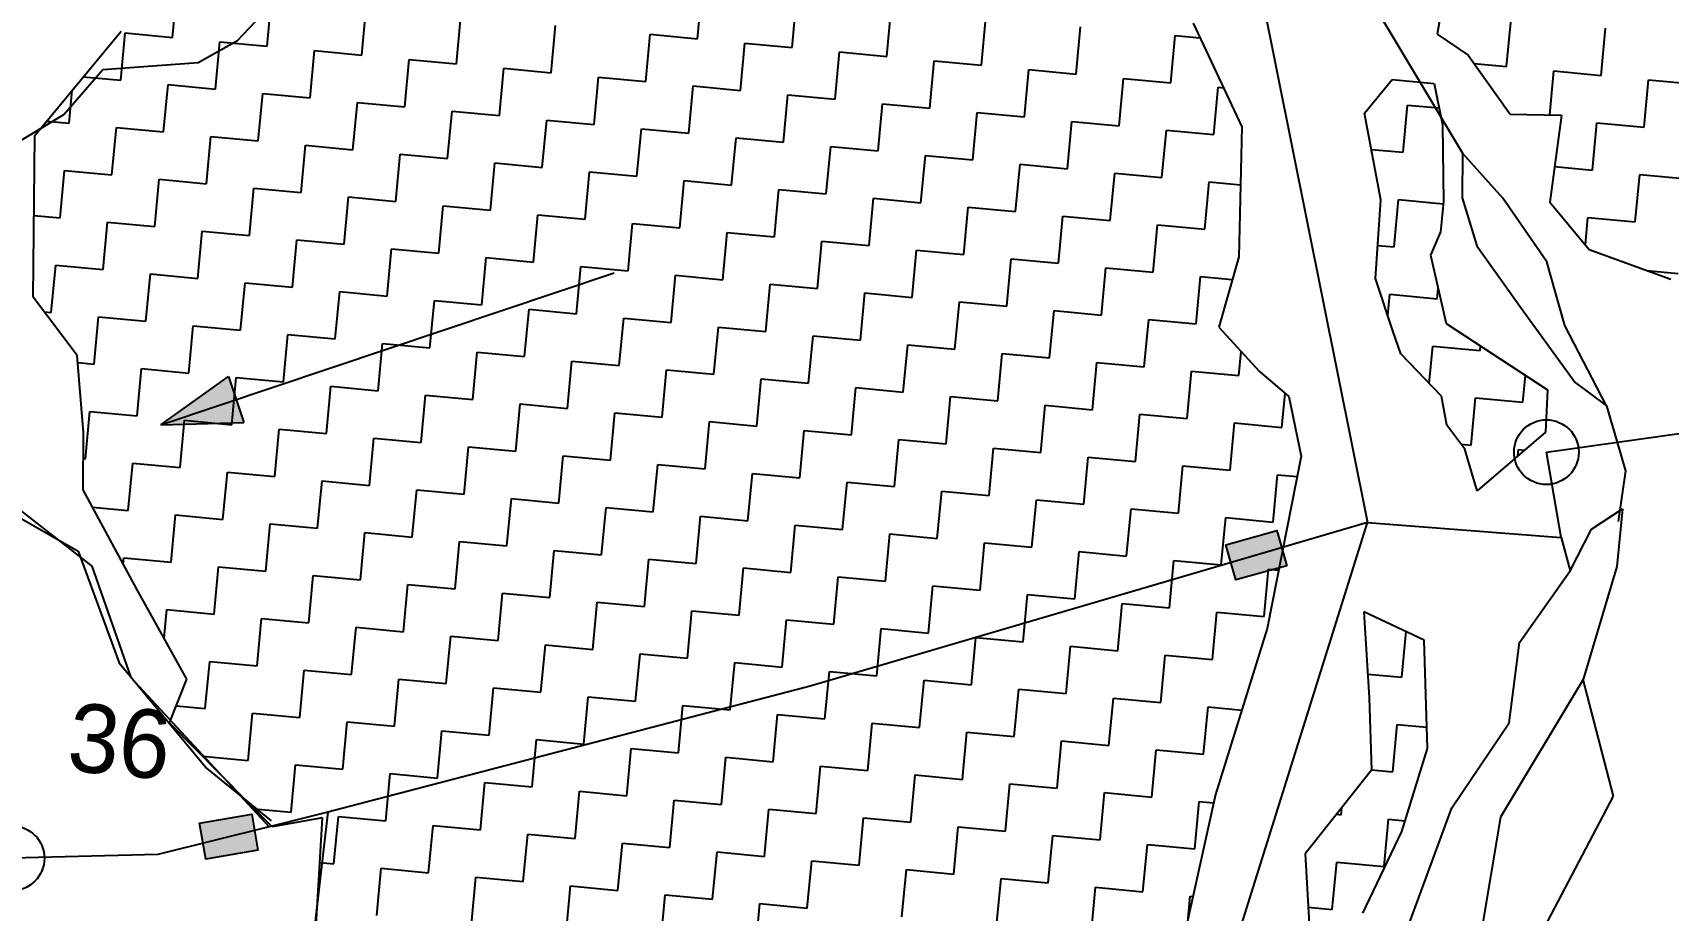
# Model space of a CAD drawing. Header units: metres. Extents: x 284554 to 287504, y 2026012 to 2031182.
# Drawn here: x 285980.6 to 286424.3, y 2029600.6 to 2029838.8 of the extents above; entities that cross this region are included whole.
import ezdxf
from ezdxf.enums import TextEntityAlignment as Align

# ---------------------------------------------------------------- set-up
doc = ezdxf.new("R2010")
doc.units = ezdxf.units.M
for name, color, linetype in [('LINE_WATER', 4, 'Continuous'), ('POLY_HATCH', 12, 'Continuous'), ('POLY_PARCEL', 6, 'Continuous'), ('POLY_WATER', 4, 'Continuous'), ('TEXT_PARCEL', 7, 'Continuous')]:
    doc.layers.add(name, color=color, linetype=linetype)
doc.styles.add('TEXT_MAP', font='')
doc.styles.get('TEXT_MAP').set_extended_font_data('Kruti Dev 050')

msp = doc.modelspace()

# ---------------------------------------------------------------- hatches: boundary and pattern name
h = msp.add_hatch(color=256)
h.paths.add_polyline_path([(286035.82, 2029739.22), (286033.73, 2029745.46), (286015.41, 2029732.38)])
h.paths.add_polyline_path([(286015.41, 2029732.38), (286037.91, 2029732.98), (286035.82, 2029739.22)])
for points in [[(286304.32, 2029699.85), (286306.99, 2029690.29), (286320.82, 2029694.14), (286318.15, 2029703.71)], [(286025.87, 2029624.26), (286027.57, 2029614.47), (286041.71, 2029616.92), (286040.02, 2029626.71)]]:
    msp.add_hatch(color=256).paths.add_polyline_path(points)

# ---------------------------------------------------------------- linework, layer by layer
for points in [[(286015.41, 2029732.38), (286138.37, 2029773.59)], [(286015.41, 2029732.38), (286033.73, 2029745.46)], [(286033.73, 2029745.46), (286037.91, 2029732.98)], [(286015.41, 2029732.38), (286037.91, 2029732.98)]]:
    msp.add_lwpolyline(points)
for points in [[(286320.82, 2029694.14), (286306.99, 2029690.29), (286304.32, 2029699.85), (286318.15, 2029703.71)], [(286041.71, 2029616.92), (286027.57, 2029614.47), (286025.87, 2029624.26), (286040.02, 2029626.71)]]:
    msp.add_lwpolyline(points, close=True)
for centre in [(286391.24, 2029724.95), (285975.01, 2029614.77)]:
    msp.add_circle(centre, 8.78)
at = {"layer": 'LINE_WATER'}
for p, q in [((286036.12, 2029836.63), (286048.65, 2029849.88)), ((286346.89, 2029842.15), (286368.48, 2029806.12)), ((286025.52, 2029830.72), (286036.12, 2029836.63)), ((285999.61, 2029828.75), (286025.52, 2029830.72)), ((285989.06, 2029816.56), (285999.61, 2029828.75)), ((285973.76, 2029807.33), (285989.06, 2029816.56)), ((286368.48, 2029806.12), (286368.39, 2029793.97)), ((286379.41, 2029793.91), (286368.48, 2029806.12)), ((286368.39, 2029793.97), (286372.36, 2029780.96)), ((286391.4, 2029776.59), (286379.41, 2029793.91)), ((286372.36, 2029780.96), (286384.97, 2029763.27)), ((286396.27, 2029759.29), (286391.4, 2029776.59)), ((286384.97, 2029763.27), (286399.03, 2029743.81)), ((286407.52, 2029737.51), (286396.27, 2029759.29)), ((286399.03, 2029743.81), (286407.52, 2029737.51)), ((286407.52, 2029737.51), (286412.68, 2029719.86)), ((285950.56, 2029722.28), (285992.92, 2029698.12)), ((286412.68, 2029719.86), (286410.74, 2029706.11)), ((285992.92, 2029698.12), (286004.03, 2029667.82)), ((286004.03, 2029667.82), (286027.84, 2029639.12)), ((286027.84, 2029639.12), (286045.34, 2029624.94))]:
    msp.add_line(p, q, dxfattribs=at)
at = {"layer": 'POLY_HATCH', "linetype": 'Continuous'}
for p, q in [((286018.53, 2029837.51), (286019.73, 2029850.35)), ((286044.21, 2029835.11), (286045.41, 2029847.95)), ((286160.97, 2029837.15), (286162.17, 2029849.99)), ((286186.65, 2029834.75), (286187.85, 2029847.59)), ((286069.89, 2029832.71), (286071.09, 2029845.55)), ((286095.57, 2029830.31), (286096.77, 2029843.15)), ((286212.32, 2029832.35), (286213.52, 2029845.19)), ((286004.5, 2029825.87), (286005.69, 2029838.71)), ((286005.69, 2029838.71), (286018.53, 2029837.51)), ((286121.25, 2029827.91), (286122.45, 2029840.75)), ((286238, 2029829.95), (286239.2, 2029842.79)), ((286263.68, 2029827.55), (286264.88, 2029840.39)), ((286380.44, 2029829.59), (286381.64, 2029842.43)), ((286406.11, 2029827.19), (286407.31, 2029840.03)), ((286030.17, 2029823.47), (286031.37, 2029836.31)), ((286031.37, 2029836.31), (286044.21, 2029835.11)), ((286146.93, 2029825.51), (286148.13, 2029838.35)), ((286148.13, 2029838.35), (286160.97, 2029837.15)), ((286172.61, 2029823.11), (286173.81, 2029835.95)), ((286173.81, 2029835.95), (286186.65, 2029834.75)), ((286289.36, 2029825.15), (286290.56, 2029837.99)), ((286290.56, 2029837.99), (286297.25, 2029837.36)), ((286055.85, 2029821.07), (286057.05, 2029833.91)), ((286057.05, 2029833.91), (286069.89, 2029832.71)), ((286081.53, 2029818.67), (286082.73, 2029831.51)), ((286082.73, 2029831.51), (286095.57, 2029830.31)), ((286198.29, 2029820.71), (286199.49, 2029833.55)), ((286199.49, 2029833.55), (286212.32, 2029832.35)), ((286223.96, 2029818.31), (286225.16, 2029831.15)), ((286225.16, 2029831.15), (286238, 2029829.95)), ((286371.62, 2029830.41), (286380.44, 2029829.59)), ((285994.33, 2029826.82), (286004.5, 2029825.87)), ((286107.21, 2029816.27), (286108.41, 2029829.11)), ((286108.41, 2029829.11), (286121.25, 2029827.91)), ((286132.89, 2029813.87), (286134.09, 2029826.71)), ((286134.09, 2029826.71), (286146.93, 2029825.51)), ((286249.64, 2029815.91), (286250.84, 2029828.75)), ((286250.84, 2029828.75), (286263.68, 2029827.55)), ((286275.32, 2029813.51), (286276.52, 2029826.35)), ((286276.52, 2029826.35), (286289.36, 2029825.15)), ((286392.16, 2029816.45), (286393.28, 2029828.39)), ((286393.28, 2029828.39), (286406.11, 2029827.19)), ((286417.75, 2029813.15), (286418.95, 2029825.99)), ((286418.95, 2029825.99), (286431.79, 2029824.79)), ((285990.46, 2029814.23), (285991.29, 2029823.14)), ((286016.13, 2029811.83), (286017.33, 2029824.67)), ((286017.33, 2029824.67), (286030.17, 2029823.47)), ((286041.81, 2029809.43), (286043.01, 2029822.27)), ((286043.01, 2029822.27), (286055.85, 2029821.07)), ((286158.57, 2029811.47), (286159.77, 2029824.31)), ((286159.77, 2029824.31), (286172.61, 2029823.11)), ((286184.25, 2029809.07), (286185.45, 2029821.91)), ((286185.45, 2029821.91), (286198.29, 2029820.71)), ((286301, 2029811.11), (286302.2, 2029823.95)), ((286302.2, 2029823.95), (286303.64, 2029823.82)), ((286067.49, 2029807.03), (286068.69, 2029819.87)), ((286068.69, 2029819.87), (286081.53, 2029818.67)), ((286093.17, 2029804.63), (286094.37, 2029817.47)), ((286094.37, 2029817.47), (286107.21, 2029816.27)), ((286209.93, 2029806.67), (286211.12, 2029819.51)), ((286211.12, 2029819.51), (286223.96, 2029818.31)), ((286235.6, 2029804.27), (286236.8, 2029817.11)), ((286236.8, 2029817.11), (286249.64, 2029815.91)), ((286352.36, 2029806.31), (286353.56, 2029819.15)), ((286353.56, 2029819.15), (286362.16, 2029818.35)), ((285984.39, 2029814.79), (285990.46, 2029814.23)), ((286002.1, 2029800.19), (286003.3, 2029813.03)), ((286003.3, 2029813.03), (286016.13, 2029811.83)), ((286118.85, 2029802.23), (286120.05, 2029815.07)), ((286120.05, 2029815.07), (286132.89, 2029813.87)), ((286144.53, 2029799.83), (286145.73, 2029812.67)), ((286145.73, 2029812.67), (286158.57, 2029811.47)), ((286261.28, 2029801.87), (286262.48, 2029814.71)), ((286262.48, 2029814.71), (286275.32, 2029813.51)), ((286286.96, 2029799.47), (286288.16, 2029812.31)), ((286288.16, 2029812.31), (286301, 2029811.11)), ((286403.72, 2029801.51), (286404.92, 2029814.35)), ((286404.92, 2029814.35), (286417.75, 2029813.15)), ((286027.77, 2029797.79), (286028.97, 2029810.63)), ((286028.97, 2029810.63), (286041.81, 2029809.43)), ((286053.45, 2029795.39), (286054.65, 2029808.23)), ((286054.65, 2029808.23), (286067.49, 2029807.03)), ((286170.21, 2029797.43), (286171.41, 2029810.27)), ((286171.41, 2029810.27), (286184.25, 2029809.07)), ((286195.89, 2029795.03), (286197.09, 2029807.87)), ((286197.09, 2029807.87), (286209.93, 2029806.67)), ((286079.13, 2029792.99), (286080.33, 2029805.83)), ((286080.33, 2029805.83), (286093.17, 2029804.63)), ((286104.81, 2029790.59), (286106.01, 2029803.43)), ((286106.01, 2029803.43), (286118.85, 2029802.23)), ((286221.56, 2029792.63), (286222.76, 2029805.47)), ((286222.76, 2029805.47), (286235.6, 2029804.27)), ((286247.24, 2029790.23), (286248.44, 2029803.07)), ((286248.44, 2029803.07), (286261.28, 2029801.87)), ((286343.73, 2029807.12), (286352.36, 2029806.31)), ((285988.06, 2029788.55), (285989.26, 2029801.39)), ((285989.26, 2029801.39), (286002.1, 2029800.19)), ((286013.74, 2029786.15), (286014.93, 2029798.99)), ((286014.93, 2029798.99), (286027.77, 2029797.79)), ((286130.49, 2029788.19), (286131.69, 2029801.03)), ((286131.69, 2029801.03), (286144.53, 2029799.83)), ((286156.17, 2029785.79), (286157.37, 2029798.63)), ((286157.37, 2029798.63), (286170.21, 2029797.43)), ((286272.92, 2029787.83), (286274.12, 2029800.67)), ((286274.12, 2029800.67), (286286.96, 2029799.47)), ((286393.46, 2029802.47), (286403.72, 2029801.51)), ((286415.35, 2029787.47), (286416.55, 2029800.31)), ((286416.55, 2029800.31), (286429.39, 2029799.11)), ((286039.41, 2029783.75), (286040.61, 2029796.59)), ((286040.61, 2029796.59), (286053.45, 2029795.39)), ((286065.09, 2029781.35), (286066.29, 2029794.19)), ((286066.29, 2029794.19), (286079.13, 2029792.99)), ((286181.85, 2029783.39), (286183.05, 2029796.23)), ((286183.05, 2029796.23), (286195.89, 2029795.03)), ((286298.6, 2029785.43), (286299.8, 2029798.27)), ((286299.8, 2029798.27), (286308.25, 2029797.48)), ((286090.77, 2029778.95), (286091.97, 2029791.79)), ((286091.97, 2029791.79), (286104.81, 2029790.59)), ((286207.53, 2029780.99), (286208.73, 2029793.83)), ((286208.73, 2029793.83), (286221.56, 2029792.63)), ((286233.2, 2029778.59), (286234.4, 2029791.43)), ((286234.4, 2029791.43), (286247.24, 2029790.23)), ((286349.96, 2029780.63), (286351.16, 2029793.47)), ((286351.16, 2029793.47), (286363.26, 2029792.34)), ((285980.94, 2029789.21), (285988.06, 2029788.55)), ((285999.7, 2029774.51), (286000.9, 2029787.35)), ((286000.9, 2029787.35), (286013.74, 2029786.15)), ((286116.45, 2029776.55), (286117.65, 2029789.39)), ((286117.65, 2029789.39), (286130.49, 2029788.19)), ((286142.13, 2029774.15), (286143.33, 2029786.99)), ((286143.33, 2029786.99), (286156.17, 2029785.79)), ((286258.88, 2029776.19), (286260.08, 2029789.03)), ((286260.08, 2029789.03), (286272.92, 2029787.83)), ((286284.56, 2029773.79), (286285.76, 2029786.63)), ((286285.76, 2029786.63), (286298.6, 2029785.43)), ((286401.81, 2029781.17), (286402.52, 2029788.67)), ((286402.52, 2029788.67), (286415.35, 2029787.47)), ((286025.37, 2029772.11), (286026.57, 2029784.95)), ((286026.57, 2029784.95), (286039.41, 2029783.75)), ((286051.05, 2029769.71), (286052.25, 2029782.55)), ((286052.25, 2029782.55), (286065.09, 2029781.35)), ((286167.81, 2029771.75), (286169.01, 2029784.59)), ((286169.01, 2029784.59), (286181.85, 2029783.39)), ((286193.49, 2029769.35), (286194.69, 2029782.19)), ((286194.69, 2029782.19), (286207.53, 2029780.99)), ((286345.47, 2029781.05), (286349.96, 2029780.63)), ((286076.73, 2029767.31), (286077.93, 2029780.15)), ((286077.93, 2029780.15), (286090.77, 2029778.95)), ((286102.41, 2029764.91), (286103.61, 2029777.75)), ((286103.61, 2029777.75), (286116.45, 2029776.55)), ((286219.17, 2029766.95), (286220.36, 2029779.79)), ((286220.36, 2029779.79), (286233.2, 2029778.59)), ((286244.84, 2029764.55), (286246.04, 2029777.39)), ((286246.04, 2029777.39), (286258.88, 2029776.19)), ((285985.66, 2029762.87), (285986.86, 2029775.71)), ((285986.86, 2029775.71), (285999.7, 2029774.51)), ((286011.34, 2029760.47), (286012.54, 2029773.31)), ((286012.54, 2029773.31), (286025.37, 2029772.11)), ((286128.09, 2029762.51), (286129.29, 2029775.35)), ((286129.29, 2029775.35), (286142.13, 2029774.15)), ((286153.77, 2029760.11), (286154.97, 2029772.95)), ((286154.97, 2029772.95), (286167.81, 2029771.75)), ((286270.52, 2029762.15), (286271.72, 2029774.99)), ((286271.72, 2029774.99), (286284.56, 2029773.79)), ((286296.2, 2029759.75), (286297.4, 2029772.59)), ((286297.4, 2029772.59), (286306.02, 2029771.79)), ((286418.49, 2029774.23), (286426.99, 2029773.43)), ((286037.01, 2029758.07), (286038.21, 2029770.91)), ((286038.21, 2029770.91), (286051.05, 2029769.71)), ((286062.69, 2029755.67), (286063.89, 2029768.51)), ((286063.89, 2029768.51), (286076.73, 2029767.31)), ((286179.45, 2029757.71), (286180.65, 2029770.55)), ((286180.65, 2029770.55), (286193.49, 2029769.35)), ((286205.13, 2029755.31), (286206.33, 2029768.15)), ((286206.33, 2029768.15), (286219.17, 2029766.95)), ((286348.22, 2029761.99), (286348.76, 2029767.79)), ((286348.76, 2029767.79), (286361.6, 2029766.59)), ((286361.6, 2029766.59), (286361.86, 2029769.36)), ((285983.71, 2029763.05), (285985.66, 2029762.87)), ((286088.37, 2029753.27), (286089.57, 2029766.11)), ((286089.57, 2029766.11), (286102.41, 2029764.91)), ((286114.05, 2029750.87), (286115.25, 2029763.71)), ((286115.25, 2029763.71), (286128.09, 2029762.51)), ((286230.8, 2029752.91), (286232, 2029765.75)), ((286232, 2029765.75), (286244.84, 2029764.55)), ((286256.48, 2029750.51), (286257.68, 2029763.35)), ((286257.68, 2029763.35), (286270.52, 2029762.15)), ((285997.3, 2029748.83), (285998.5, 2029761.67)), ((285998.5, 2029761.67), (286011.34, 2029760.47)), ((286022.98, 2029746.43), (286024.17, 2029759.27)), ((286024.17, 2029759.27), (286037.01, 2029758.07)), ((286139.73, 2029748.47), (286140.93, 2029761.31)), ((286140.93, 2029761.31), (286153.77, 2029760.11)), ((286165.41, 2029746.07), (286166.61, 2029758.91)), ((286166.61, 2029758.91), (286179.45, 2029757.71)), ((286282.16, 2029748.11), (286283.36, 2029760.95)), ((286283.36, 2029760.95), (286296.2, 2029759.75)), ((286048.65, 2029744.03), (286049.85, 2029756.87)), ((286049.85, 2029756.87), (286062.69, 2029755.67)), ((286074.33, 2029741.63), (286075.53, 2029754.47)), ((286075.53, 2029754.47), (286088.37, 2029753.27)), ((286191.09, 2029743.67), (286192.29, 2029756.51)), ((286192.29, 2029756.51), (286205.13, 2029755.31)), ((286100.01, 2029739.23), (286101.21, 2029752.07)), ((286101.21, 2029752.07), (286114.05, 2029750.87)), ((286216.77, 2029741.27), (286217.97, 2029754.11)), ((286217.97, 2029754.11), (286230.8, 2029752.91)), ((286242.44, 2029738.87), (286243.64, 2029751.71)), ((286243.64, 2029751.71), (286256.48, 2029750.51)), ((286307.84, 2029745.71), (286308.45, 2029752.27)), ((286359.45, 2029743.62), (286360.4, 2029753.75)), ((286360.4, 2029753.75), (286373.24, 2029752.55)), ((286373.24, 2029752.55), (286373.35, 2029753.76)), ((285992.84, 2029749.25), (285997.3, 2029748.83)), ((286008.94, 2029734.79), (286010.14, 2029747.63)), ((286010.14, 2029747.63), (286022.98, 2029746.43)), ((286125.69, 2029736.83), (286126.89, 2029749.67)), ((286126.89, 2029749.67), (286139.73, 2029748.47)), ((286151.37, 2029734.43), (286152.57, 2029747.27)), ((286152.57, 2029747.27), (286165.41, 2029746.07)), ((286268.12, 2029736.47), (286269.32, 2029749.31)), ((286269.32, 2029749.31), (286282.16, 2029748.11)), ((286293.8, 2029734.07), (286295, 2029746.91)), ((286295, 2029746.91), (286307.84, 2029745.71)), ((286384.88, 2029738.52), (286385.56, 2029745.78)), ((286034.61, 2029732.39), (286035.81, 2029745.23)), ((286035.81, 2029745.23), (286048.65, 2029744.03)), ((286060.29, 2029729.99), (286061.49, 2029742.83)), ((286061.49, 2029742.83), (286074.33, 2029741.63)), ((286177.05, 2029732.03), (286178.25, 2029744.87)), ((286178.25, 2029744.87), (286191.09, 2029743.67)), ((286202.73, 2029729.63), (286203.93, 2029742.47)), ((286203.93, 2029742.47), (286216.77, 2029741.27)), ((286319.48, 2029731.67), (286320.34, 2029740.9)), ((286085.97, 2029727.59), (286087.17, 2029740.43)), ((286087.17, 2029740.43), (286100.01, 2029739.23)), ((286111.65, 2029725.19), (286112.85, 2029738.03)), ((286112.85, 2029738.03), (286125.69, 2029736.83)), ((286228.4, 2029727.23), (286229.6, 2029740.07)), ((286229.6, 2029740.07), (286242.44, 2029738.87)), ((286254.08, 2029724.83), (286255.28, 2029737.67)), ((286255.28, 2029737.67), (286268.12, 2029736.47)), ((286370.84, 2029726.88), (286372.04, 2029739.71)), ((286372.04, 2029739.71), (286384.88, 2029738.52)), ((285994.9, 2029723.15), (285996.1, 2029735.99)), ((285996.1, 2029735.99), (286008.94, 2029734.79)), ((286020.58, 2029720.75), (286021.78, 2029733.59)), ((286021.78, 2029733.59), (286034.61, 2029732.39)), ((286137.33, 2029722.79), (286138.53, 2029735.63)), ((286138.53, 2029735.63), (286151.37, 2029734.43)), ((286163.01, 2029720.39), (286164.21, 2029733.23)), ((286164.21, 2029733.23), (286177.05, 2029732.03)), ((286279.76, 2029722.43), (286280.96, 2029735.27)), ((286280.96, 2029735.27), (286293.8, 2029734.07)), ((286305.44, 2029720.04), (286306.64, 2029732.87)), ((286306.64, 2029732.87), (286319.48, 2029731.67)), ((286046.25, 2029718.35), (286047.45, 2029731.19)), ((286047.45, 2029731.19), (286060.29, 2029729.99)), ((286071.93, 2029715.95), (286073.13, 2029728.79)), ((286073.13, 2029728.79), (286085.97, 2029727.59)), ((286188.69, 2029717.99), (286189.89, 2029730.83)), ((286189.89, 2029730.83), (286202.73, 2029729.63)), ((286214.37, 2029715.59), (286215.57, 2029728.43)), ((286215.57, 2029728.43), (286228.4, 2029727.23)), ((285994.34, 2029723.2), (285994.9, 2029723.15)), ((286097.61, 2029713.55), (286098.81, 2029726.39)), ((286098.81, 2029726.39), (286111.65, 2029725.19)), ((286123.29, 2029711.15), (286124.49, 2029723.99)), ((286124.49, 2029723.99), (286137.33, 2029722.79)), ((286240.04, 2029713.19), (286241.24, 2029726.03)), ((286241.24, 2029726.03), (286254.08, 2029724.83)), ((286265.72, 2029710.8), (286266.92, 2029723.63)), ((286266.92, 2029723.63), (286279.76, 2029722.43)), ((286368.15, 2029727.13), (286370.84, 2029726.88)), ((286383.51, 2029723.91), (286383.68, 2029725.68)), ((286383.68, 2029725.68), (286385.39, 2029725.52)), ((286006.54, 2029709.11), (286007.74, 2029721.95)), ((286007.74, 2029721.95), (286020.58, 2029720.75)), ((286032.22, 2029706.71), (286033.41, 2029719.55)), ((286033.41, 2029719.55), (286046.25, 2029718.35)), ((286148.97, 2029708.75), (286150.17, 2029721.59)), ((286150.17, 2029721.59), (286163.01, 2029720.39)), ((286174.65, 2029706.35), (286175.85, 2029719.19)), ((286175.85, 2029719.19), (286188.69, 2029717.99)), ((286291.4, 2029708.4), (286292.6, 2029721.23)), ((286292.6, 2029721.23), (286305.44, 2029720.04)), ((286317.08, 2029706), (286318.28, 2029718.84)), ((286318.28, 2029718.84), (286323.61, 2029718.34)), ((286057.89, 2029704.31), (286059.09, 2029717.15)), ((286059.09, 2029717.15), (286071.93, 2029715.95)), ((286083.57, 2029701.91), (286084.77, 2029714.75)), ((286084.77, 2029714.75), (286097.61, 2029713.55)), ((286200.33, 2029703.95), (286201.53, 2029716.79)), ((286201.53, 2029716.79), (286214.37, 2029715.59)), ((286226.01, 2029701.56), (286227.21, 2029714.39)), ((286227.21, 2029714.39), (286240.04, 2029713.19)), ((285996.84, 2029710.02), (286006.54, 2029709.11)), ((286109.25, 2029699.51), (286110.45, 2029712.35)), ((286110.45, 2029712.35), (286123.29, 2029711.15)), ((286134.93, 2029697.11), (286136.13, 2029709.95)), ((286136.13, 2029709.95), (286148.97, 2029708.75)), ((286251.68, 2029699.16), (286252.88, 2029711.99)), ((286252.88, 2029711.99), (286265.72, 2029710.8)), ((286018.18, 2029695.07), (286019.38, 2029707.91)), ((286019.38, 2029707.91), (286032.22, 2029706.71)), ((286043.85, 2029692.67), (286045.05, 2029705.51)), ((286045.05, 2029705.51), (286057.89, 2029704.31)), ((286160.61, 2029694.71), (286161.81, 2029707.55)), ((286161.81, 2029707.55), (286174.65, 2029706.35)), ((286277.36, 2029696.76), (286278.56, 2029709.6)), ((286278.56, 2029709.6), (286291.4, 2029708.4)), ((286303.04, 2029694.36), (286304.24, 2029707.2)), ((286304.24, 2029707.2), (286317.08, 2029706)), ((286069.53, 2029690.27), (286070.73, 2029703.11)), ((286070.73, 2029703.11), (286083.57, 2029701.91)), ((286186.29, 2029692.32), (286187.49, 2029705.15)), ((286187.49, 2029705.15), (286200.33, 2029703.95)), ((286211.97, 2029689.92), (286213.17, 2029702.75)), ((286213.17, 2029702.75), (286226.01, 2029701.56)), ((286095.21, 2029687.87), (286096.41, 2029700.71)), ((286096.41, 2029700.71), (286109.25, 2029699.51)), ((286120.89, 2029685.47), (286122.09, 2029698.31)), ((286122.09, 2029698.31), (286134.93, 2029697.11)), ((286237.64, 2029687.52), (286238.84, 2029700.36)), ((286238.84, 2029700.36), (286251.68, 2029699.16)), ((286263.32, 2029685.12), (286264.52, 2029697.96)), ((286264.52, 2029697.96), (286277.36, 2029696.76)), ((286005.18, 2029694.58), (286005.34, 2029696.27)), ((286005.34, 2029696.27), (286018.18, 2029695.07)), ((286029.82, 2029681.03), (286031.02, 2029693.87)), ((286031.02, 2029693.87), (286043.85, 2029692.67)), ((286146.57, 2029683.08), (286147.77, 2029695.91)), ((286147.77, 2029695.91), (286160.61, 2029694.71)), ((286172.25, 2029680.68), (286173.45, 2029693.52)), ((286173.45, 2029693.52), (286186.29, 2029692.32)), ((286289, 2029682.72), (286290.2, 2029695.56)), ((286290.2, 2029695.56), (286303.04, 2029694.36)), ((286314.68, 2029680.32), (286315.88, 2029693.16)), ((286315.88, 2029693.16), (286318.58, 2029692.9)), ((286055.49, 2029678.63), (286056.69, 2029691.47)), ((286056.69, 2029691.47), (286069.53, 2029690.27)), ((286081.17, 2029676.23), (286082.37, 2029689.07)), ((286082.37, 2029689.07), (286095.21, 2029687.87)), ((286197.93, 2029678.28), (286199.13, 2029691.12)), ((286199.13, 2029691.12), (286211.97, 2029689.92)), ((286223.61, 2029675.88), (286224.81, 2029688.72)), ((286224.81, 2029688.72), (286237.64, 2029687.52)), ((286106.85, 2029673.84), (286108.05, 2029686.67)), ((286108.05, 2029686.67), (286120.89, 2029685.47)), ((286132.53, 2029671.44), (286133.73, 2029684.28)), ((286133.73, 2029684.28), (286146.57, 2029683.08)), ((286249.28, 2029673.48), (286250.48, 2029686.32)), ((286250.48, 2029686.32), (286263.32, 2029685.12)), ((286274.96, 2029671.08), (286276.16, 2029683.92)), ((286276.16, 2029683.92), (286289, 2029682.72)), ((286016.25, 2029674.46), (286016.98, 2029682.23)), ((286016.98, 2029682.23), (286029.82, 2029681.03)), ((286041.46, 2029666.99), (286042.65, 2029679.83)), ((286042.65, 2029679.83), (286055.49, 2029678.63)), ((286158.21, 2029669.04), (286159.41, 2029681.88)), ((286159.41, 2029681.88), (286172.25, 2029680.68)), ((286183.89, 2029666.64), (286185.09, 2029679.48)), ((286185.09, 2029679.48), (286197.93, 2029678.28)), ((286300.64, 2029668.68), (286301.84, 2029681.52)), ((286301.84, 2029681.52), (286314.68, 2029680.32)), ((286067.13, 2029664.6), (286068.33, 2029677.43)), ((286068.33, 2029677.43), (286081.17, 2029676.23)), ((286092.81, 2029662.2), (286094.01, 2029675.04)), ((286094.01, 2029675.04), (286106.85, 2029673.84)), ((286209.57, 2029664.24), (286210.77, 2029677.08)), ((286210.77, 2029677.08), (286223.61, 2029675.88)), ((286235.25, 2029661.84), (286236.45, 2029674.68)), ((286236.45, 2029674.68), (286249.28, 2029673.48)), ((286352, 2029663.88), (286353.16, 2029676.26)), ((286118.49, 2029659.8), (286119.69, 2029672.64)), ((286119.69, 2029672.64), (286132.53, 2029671.44)), ((286144.17, 2029657.4), (286145.37, 2029670.24)), ((286145.37, 2029670.24), (286158.21, 2029669.04)), ((286260.92, 2029659.44), (286262.12, 2029672.28)), ((286262.12, 2029672.28), (286274.96, 2029671.08)), ((286286.6, 2029657.04), (286287.8, 2029669.88)), ((286287.8, 2029669.88), (286300.64, 2029668.68)), ((286027.42, 2029655.36), (286028.62, 2029668.19)), ((286028.62, 2029668.19), (286041.46, 2029666.99)), ((286053.09, 2029652.96), (286054.29, 2029665.8)), ((286054.29, 2029665.8), (286067.13, 2029664.6)), ((286169.85, 2029655), (286171.05, 2029667.84)), ((286171.05, 2029667.84), (286183.89, 2029666.64)), ((286195.53, 2029652.6), (286196.73, 2029665.44)), ((286196.73, 2029665.44), (286209.57, 2029664.24)), ((286078.77, 2029650.56), (286079.97, 2029663.4)), ((286079.97, 2029663.4), (286092.81, 2029662.2)), ((286104.45, 2029648.16), (286105.65, 2029661)), ((286105.65, 2029661), (286118.49, 2029659.8)), ((286221.21, 2029650.2), (286222.41, 2029663.04)), ((286222.41, 2029663.04), (286235.25, 2029661.84)), ((286342.78, 2029664.74), (286352, 2029663.88)), ((286130.13, 2029645.76), (286131.33, 2029658.6)), ((286131.33, 2029658.6), (286144.17, 2029657.4)), ((286246.88, 2029647.8), (286248.08, 2029660.64)), ((286248.08, 2029660.64), (286260.92, 2029659.44)), ((286272.56, 2029645.4), (286273.76, 2029658.24)), ((286273.76, 2029658.24), (286286.6, 2029657.04)), ((286019.53, 2029656.09), (286027.42, 2029655.36)), ((286039.06, 2029641.32), (286040.26, 2029654.16)), ((286040.26, 2029654.16), (286053.09, 2029652.96)), ((286155.81, 2029643.36), (286157.01, 2029656.2)), ((286157.01, 2029656.2), (286169.85, 2029655)), ((286181.49, 2029640.96), (286182.69, 2029653.8)), ((286182.69, 2029653.8), (286195.53, 2029652.6)), ((286298.24, 2029643), (286299.44, 2029655.84)), ((286299.44, 2029655.84), (286308.59, 2029654.98)), ((286064.73, 2029638.92), (286065.93, 2029651.76)), ((286065.93, 2029651.76), (286078.77, 2029650.56)), ((286090.41, 2029636.52), (286091.61, 2029649.36)), ((286091.61, 2029649.36), (286104.45, 2029648.16)), ((286207.17, 2029638.56), (286208.37, 2029651.4)), ((286208.37, 2029651.4), (286221.21, 2029650.2)), ((286232.85, 2029636.16), (286234.05, 2029649)), ((286234.05, 2029649), (286246.88, 2029647.8)), ((286349.6, 2029638.2), (286350.8, 2029651.04)), ((286350.8, 2029651.04), (286358.83, 2029650.29)), ((286116.09, 2029634.12), (286117.29, 2029646.96)), ((286117.29, 2029646.96), (286130.13, 2029645.76)), ((286141.77, 2029631.72), (286142.97, 2029644.56)), ((286142.97, 2029644.56), (286155.81, 2029643.36)), ((286258.52, 2029633.76), (286259.72, 2029646.6)), ((286259.72, 2029646.6), (286272.56, 2029645.4)), ((286284.2, 2029631.36), (286285.4, 2029644.2)), ((286285.4, 2029644.2), (286298.24, 2029643)), ((286026.65, 2029642.48), (286039.06, 2029641.32)), ((286050.69, 2029627.28), (286051.89, 2029640.12)), ((286051.89, 2029640.12), (286064.73, 2029638.92)), ((286167.45, 2029629.32), (286168.65, 2029642.16)), ((286168.65, 2029642.16), (286181.49, 2029640.96)), ((286193.13, 2029626.92), (286194.33, 2029639.76)), ((286194.33, 2029639.76), (286207.17, 2029638.56)), ((286076.37, 2029624.88), (286077.57, 2029637.72)), ((286077.57, 2029637.72), (286090.41, 2029636.52)), ((286102.05, 2029622.48), (286103.25, 2029635.32)), ((286103.25, 2029635.32), (286116.09, 2029634.12)), ((286218.81, 2029624.52), (286220.01, 2029637.36)), ((286220.01, 2029637.36), (286232.85, 2029636.16)), ((286244.49, 2029622.12), (286245.69, 2029634.96)), ((286245.69, 2029634.96), (286258.52, 2029633.76)), ((286343.81, 2029638.74), (286349.6, 2029638.2)), ((286127.73, 2029620.08), (286128.93, 2029632.92)), ((286128.93, 2029632.92), (286141.77, 2029631.72)), ((286153.41, 2029617.68), (286154.61, 2029630.52)), ((286154.61, 2029630.52), (286167.45, 2029629.32)), ((286270.16, 2029619.72), (286271.36, 2029632.56)), ((286271.36, 2029632.56), (286284.2, 2029631.36)), ((286295.84, 2029617.32), (286297.04, 2029630.16)), ((286297.04, 2029630.16), (286300.97, 2029629.79)), ((286040.74, 2029628.21), (286050.69, 2029627.28)), ((286062.33, 2029613.24), (286063.53, 2029626.08)), ((286063.53, 2029626.08), (286076.37, 2029624.88)), ((286179.09, 2029615.28), (286180.29, 2029628.12)), ((286180.29, 2029628.12), (286193.13, 2029626.92)), ((286204.77, 2029612.88), (286205.97, 2029625.72)), ((286205.97, 2029625.72), (286218.81, 2029624.52)), ((286334.3, 2029626.68), (286335.56, 2029626.56)), ((286335.56, 2029626.56), (286335.74, 2029628.49)), ((286088.01, 2029610.84), (286089.21, 2029623.68)), ((286089.21, 2029623.68), (286102.05, 2029622.48)), ((286113.69, 2029608.44), (286114.89, 2029621.28)), ((286114.89, 2029621.28), (286127.73, 2029620.08)), ((286230.45, 2029610.48), (286231.65, 2029623.32)), ((286231.65, 2029623.32), (286244.49, 2029622.12)), ((286347.2, 2029612.52), (286348.4, 2029625.36)), ((286348.4, 2029625.36), (286352.92, 2029624.94)), ((286139.37, 2029606.04), (286140.57, 2029618.88)), ((286140.57, 2029618.88), (286153.41, 2029617.68)), ((286256.12, 2029608.08), (286257.32, 2029620.92)), ((286257.32, 2029620.92), (286270.16, 2029619.72)), ((286281.8, 2029605.68), (286283, 2029618.52)), ((286283, 2029618.52), (286295.84, 2029617.32)), ((286058.49, 2029613.6), (286062.33, 2029613.24)), ((286165.05, 2029603.64), (286166.25, 2029616.48)), ((286166.25, 2029616.48), (286179.09, 2029615.28)), ((286190.73, 2029601.24), (286191.93, 2029614.08)), ((286191.93, 2029614.08), (286204.77, 2029612.88)), ((286333.16, 2029600.88), (286334.36, 2029613.72)), ((286334.36, 2029613.72), (286347.2, 2029612.52)), ((286073.97, 2029599.2), (286075.17, 2029612.04)), ((286075.17, 2029612.04), (286088.01, 2029610.84)), ((286099.65, 2029596.8), (286100.85, 2029609.64)), ((286100.85, 2029609.64), (286113.69, 2029608.44)), ((286216.41, 2029598.84), (286217.61, 2029611.68)), ((286217.61, 2029611.68), (286230.45, 2029610.48)), ((286242.09, 2029596.44), (286243.29, 2029609.28)), ((286243.29, 2029609.28), (286256.12, 2029608.08)), ((286125.33, 2029594.4), (286126.53, 2029607.24)), ((286126.53, 2029607.24), (286139.37, 2029606.04)), ((286151.01, 2029592), (286152.21, 2029604.84)), ((286152.21, 2029604.84), (286165.05, 2029603.64)), ((286267.76, 2029594.04), (286268.96, 2029606.88)), ((286268.96, 2029606.88), (286281.8, 2029605.68)), ((286294.09, 2029598.51), (286294.64, 2029604.48)), ((286294.64, 2029604.48), (286295.38, 2029604.41)), ((286176.69, 2029589.6), (286177.89, 2029602.44)), ((286177.89, 2029602.44), (286190.73, 2029601.24)), ((286326.64, 2029601.49), (286333.16, 2029600.88))]:
    msp.add_line(p, q, dxfattribs=at)
at = {"layer": 'POLY_HATCH'}
for p, q in [((286363.7, 2029850.14), (286361.61, 2029838.41)), ((285981.16, 2029810.88), (286004.56, 2029839.2)), ((286295.39, 2029841.32), (286308.63, 2029813.23)), ((286361.61, 2029838.41), (286370.02, 2029832.66)), ((286370.02, 2029832.66), (286381.45, 2029816.68)), ((286341.9, 2029816.89), (286349.36, 2029826.09)), ((286349.36, 2029826.09), (286360.82, 2029825.02)), ((286360.82, 2029825.02), (286363.07, 2029813.81)), ((286346.3, 2029793.38), (286341.9, 2029816.89)), ((286381.45, 2029816.68), (286395.34, 2029816.38)), ((286395.34, 2029816.38), (286392.15, 2029792.82)), ((286308.63, 2029813.23), (286307.78, 2029777.92)), ((286363.07, 2029813.81), (286363.32, 2029792.89)), ((285980.72, 2029766.99), (285981.16, 2029810.88)), ((286344.86, 2029772.07), (286346.3, 2029793.38)), ((286363.32, 2029792.89), (286362.55, 2029784.71)), ((286392.15, 2029792.82), (286402.87, 2029779.9)), ((286362.55, 2029784.71), (286359.76, 2029778.37)), ((286307.78, 2029777.92), (286302.34, 2029758.9)), ((286359.76, 2029778.37), (286364.08, 2029759.82)), ((286402.87, 2029779.9), (286424.99, 2029771.87)), ((286349.59, 2029757.88), (286344.86, 2029772.07)), ((285992.68, 2029751.22), (285980.72, 2029766.99)), ((286302.34, 2029758.9), (286313.42, 2029746.88)), ((286364.08, 2029759.82), (286391.56, 2029741.85)), ((286351.76, 2029751.62), (286349.59, 2029757.88)), ((285994.39, 2029730.32), (285992.68, 2029751.22)), ((286362.79, 2029740.14), (286351.76, 2029751.62)), ((286313.42, 2029746.88), (286321.33, 2029740.04)), ((286391.56, 2029741.85), (286391.04, 2029730.35)), ((286321.33, 2029740.04), (286324.71, 2029723.86)), ((286364.26, 2029732.31), (286362.79, 2029740.14)), ((286369.15, 2029725.8), (286364.26, 2029732.31)), ((285994.29, 2029714.75), (285994.39, 2029730.32)), ((286391.04, 2029730.35), (286372.5, 2029714.49)), ((286324.71, 2029723.86), (286315.45, 2029677.13)), ((286372.5, 2029714.49), (286369.15, 2029725.8)), ((286008.86, 2029687.76), (285994.29, 2029714.75)), ((286022.45, 2029663.31), (286008.86, 2029687.76)), ((286358.09, 2029673.95), (286341.71, 2029681.59)), ((286341.71, 2029681.59), (286343.2, 2029658.26)), ((286315.45, 2029677.13), (286301.47, 2029632.06)), ((286359.01, 2029644.58), (286358.09, 2029673.95)), ((286017.69, 2029651.55), (286022.45, 2029663.31)), ((286343.2, 2029658.26), (286343.81, 2029638.68)), ((286045.58, 2029623.31), (286017.69, 2029651.55)), ((286352.02, 2029622.05), (286359.01, 2029644.58)), ((286343.81, 2029638.68), (286325.81, 2029615.95)), ((286301.47, 2029632.06), (286293.19, 2029594.44)), ((286059.23, 2029625.7), (286045.58, 2029623.31)), ((286056.94, 2029588.08), (286059.23, 2029625.7)), ((286341.4, 2029599.85), (286352.02, 2029622.05)), ((286325.81, 2029615.95), (286328.13, 2029575.46))]:
    msp.add_line(p, q, dxfattribs=at)
at = {"layer": 'POLY_PARCEL'}
for p, q in [((286311.96, 2029859.18), (286342.71, 2029705.85)), ((286391.24, 2029724.95), (286438.43, 2029731.59)), ((286395.28, 2029701.83), (286391.24, 2029724.95)), ((285976.03, 2029710.14), (285996.63, 2029694.01)), ((286342.71, 2029705.85), (286191.55, 2029661.43)), ((286276.07, 2029493.13), (286342.71, 2029705.85)), ((286342.71, 2029705.85), (286395.28, 2029701.83)), ((286395.28, 2029701.83), (286397.7, 2029692.79)), ((285996.63, 2029694.01), (286007.23, 2029663.83)), ((286007.23, 2029663.83), (286044.74, 2029623.32)), ((286191.55, 2029661.43), (286060.65, 2029627.28)), ((286409.45, 2029631.61), (286401.2, 2029663.27)), ((286376.48, 2029568.89), (286409.45, 2029631.61)), ((286060.65, 2029627.28), (286044.74, 2029623.32)), ((286060.65, 2029627.28), (286055.77, 2029585.51)), ((286044.74, 2029623.32), (286014.58, 2029615.8)), ((286014.58, 2029615.8), (285975.01, 2029614.77))]:
    msp.add_line(p, q, dxfattribs=at)
at = {"layer": 'POLY_WATER'}
for p, q in [((286403.5, 2029704.08), (286411.85, 2029709.61)), ((286411.85, 2029709.61), (286410.38, 2029693.97)), ((286397.7, 2029692.79), (286403.5, 2029704.08)), ((286383.96, 2029673.3), (286397.7, 2029692.79)), ((286410.38, 2029693.97), (286401.2, 2029663.27)), ((286381.13, 2029651.47), (286383.96, 2029673.3)), ((286401.2, 2029663.27), (286378.76, 2029625.92)), ((286365.56, 2029628.47), (286381.13, 2029651.47)), ((286351.81, 2029591.09), (286365.56, 2029628.47)), ((286378.76, 2029625.92), (286373.42, 2029594.07))]:
    msp.add_line(p, q, dxfattribs=at)

# ---------------------------------------------------------------- texts
at = {"layer": 'TEXT_PARCEL', "style": 'TEXT_MAP'}
msp.add_text('36', height=18.569, rotation=354.6614, dxfattribs=at).set_placement((286003.3, 2029637.32), align=Align.CENTER)

doc.saveas('drawing.dxf')
